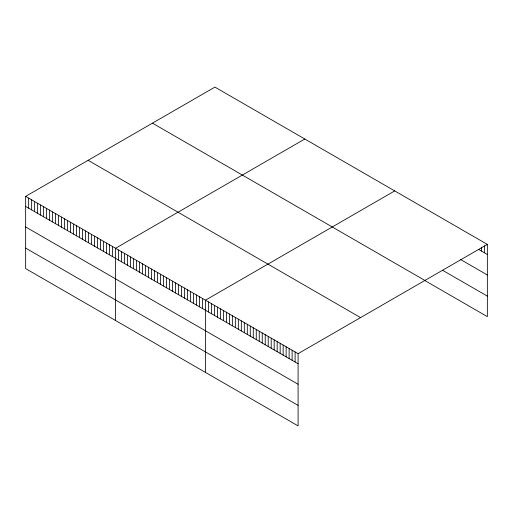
<?xml version="1.0" encoding="UTF-8"?>
<svg xmlns="http://www.w3.org/2000/svg" width="513" height="513" viewBox="0 0 513 513"><rect width="100%" height="100%" fill="white"/><g stroke="black" fill="none" stroke-linecap="round" stroke-linejoin="round"><path stroke-width="0.77" d="M25.65 196.364L298.091 353.662L298.091 425.899L25.65 268.607L25.65 196.364L214.909 87.101L487.35 244.393L487.35 316.636L424.597 280.406M304.812 139.004L115.553 248.273L115.553 320.516M394.721 190.913L205.463 300.182L205.463 372.419M298.091 353.662L487.35 244.393M478.385 249.299L487.35 254.474M460.456 259.463L487.35 274.987M442.527 270.242L487.35 296.123M152.451 123.158L424.892 280.451M88.108 160.306L360.549 317.605M25.65 206.444L298.091 363.743M25.65 226.958L298.091 384.256M25.65 248.093L298.091 405.385M484.362 245.772L484.362 252.749M481.374 247.144L481.374 251.024M295.103 351.937L295.103 362.018M292.115 350.212L292.115 360.293M289.127 348.481L289.127 358.568M286.139 346.756L286.139 356.843M283.15 345.031L283.15 355.118M280.162 343.306L280.162 353.393M277.174 341.581L277.174 351.661M274.186 339.856L274.186 349.937M271.197 338.131L271.197 348.212M268.209 336.406L268.209 346.487M265.227 334.681L265.227 344.762M262.239 332.956L262.239 343.037M259.251 331.231L259.251 341.312M256.263 329.506L256.263 339.587M253.275 327.781L253.275 337.862M250.286 326.056L250.286 336.137M247.298 324.331L247.298 334.412M244.31 322.606L244.31 332.687M241.322 320.881L241.322 330.962M238.333 319.157L238.333 329.237M235.345 317.432L235.345 327.512M232.357 315.707L232.357 325.787M229.369 313.982L229.369 324.062M226.38 312.257L226.38 322.337M223.392 310.532L223.392 320.612M220.404 308.807L220.404 318.887M217.416 307.082L217.416 317.162M214.428 305.357L214.428 315.437M211.439 303.632L211.439 313.712M208.451 301.907L208.451 311.987M202.468 298.451L202.468 308.531M199.467 296.719L199.467 306.8M196.473 294.988L196.473 305.068M193.478 293.256L193.478 303.337M190.477 291.531L190.477 301.612M187.482 289.8L187.482 299.881M184.481 288.069L184.481 298.149M181.487 286.337L181.487 296.418M178.492 284.606L178.492 294.686M175.491 282.875L175.491 292.961M172.496 281.15L172.496 291.23M169.502 279.418L169.502 289.499M166.501 277.687L166.501 287.767M163.506 275.956L163.506 286.036M160.511 274.224L160.511 284.305M157.51 272.499L157.51 282.58M154.516 270.768L154.516 280.848M151.521 269.036L151.521 279.117M148.52 267.305L148.52 277.386M145.525 265.574L145.525 275.654M142.531 263.842L142.531 273.929M139.53 262.117L139.53 272.198M136.535 260.386L136.535 270.466M133.54 258.655L133.54 268.735M130.539 256.923L130.539 267.004M127.545 255.192L127.545 265.272M124.55 253.46L124.55 263.547M121.549 251.736L121.549 261.816M118.554 250.004L118.554 260.085M112.559 246.541L112.559 256.622M109.564 244.81L109.564 254.89M106.563 243.085L106.563 253.166M103.568 241.354L103.568 251.434M100.574 239.622L100.574 249.703M97.573 237.891L97.573 247.971M94.578 236.16L94.578 246.24M91.583 234.428L91.583 244.515M88.582 232.703L88.582 242.784M85.588 230.972L85.588 241.052M82.593 229.24L82.593 239.321M79.592 227.509L79.592 237.59M76.597 225.778L76.597 235.858M73.603 224.053L73.603 234.133M70.602 222.321L70.602 232.402M67.607 220.59L67.607 230.67M64.612 218.859L64.612 228.939M61.611 217.127L61.611 227.208M58.617 215.396L58.617 225.483M55.616 213.671L55.616 223.751M52.621 211.94L52.621 222.02M49.626 210.208L49.626 220.289M46.625 208.477L46.625 218.557M43.631 206.745L43.631 216.826M40.636 205.014L40.636 215.101M37.635 203.289L37.635 213.37M34.64 201.558L34.64 211.638M31.646 199.826L31.646 209.907M28.645 198.095L28.645 208.175"/></g></svg>
